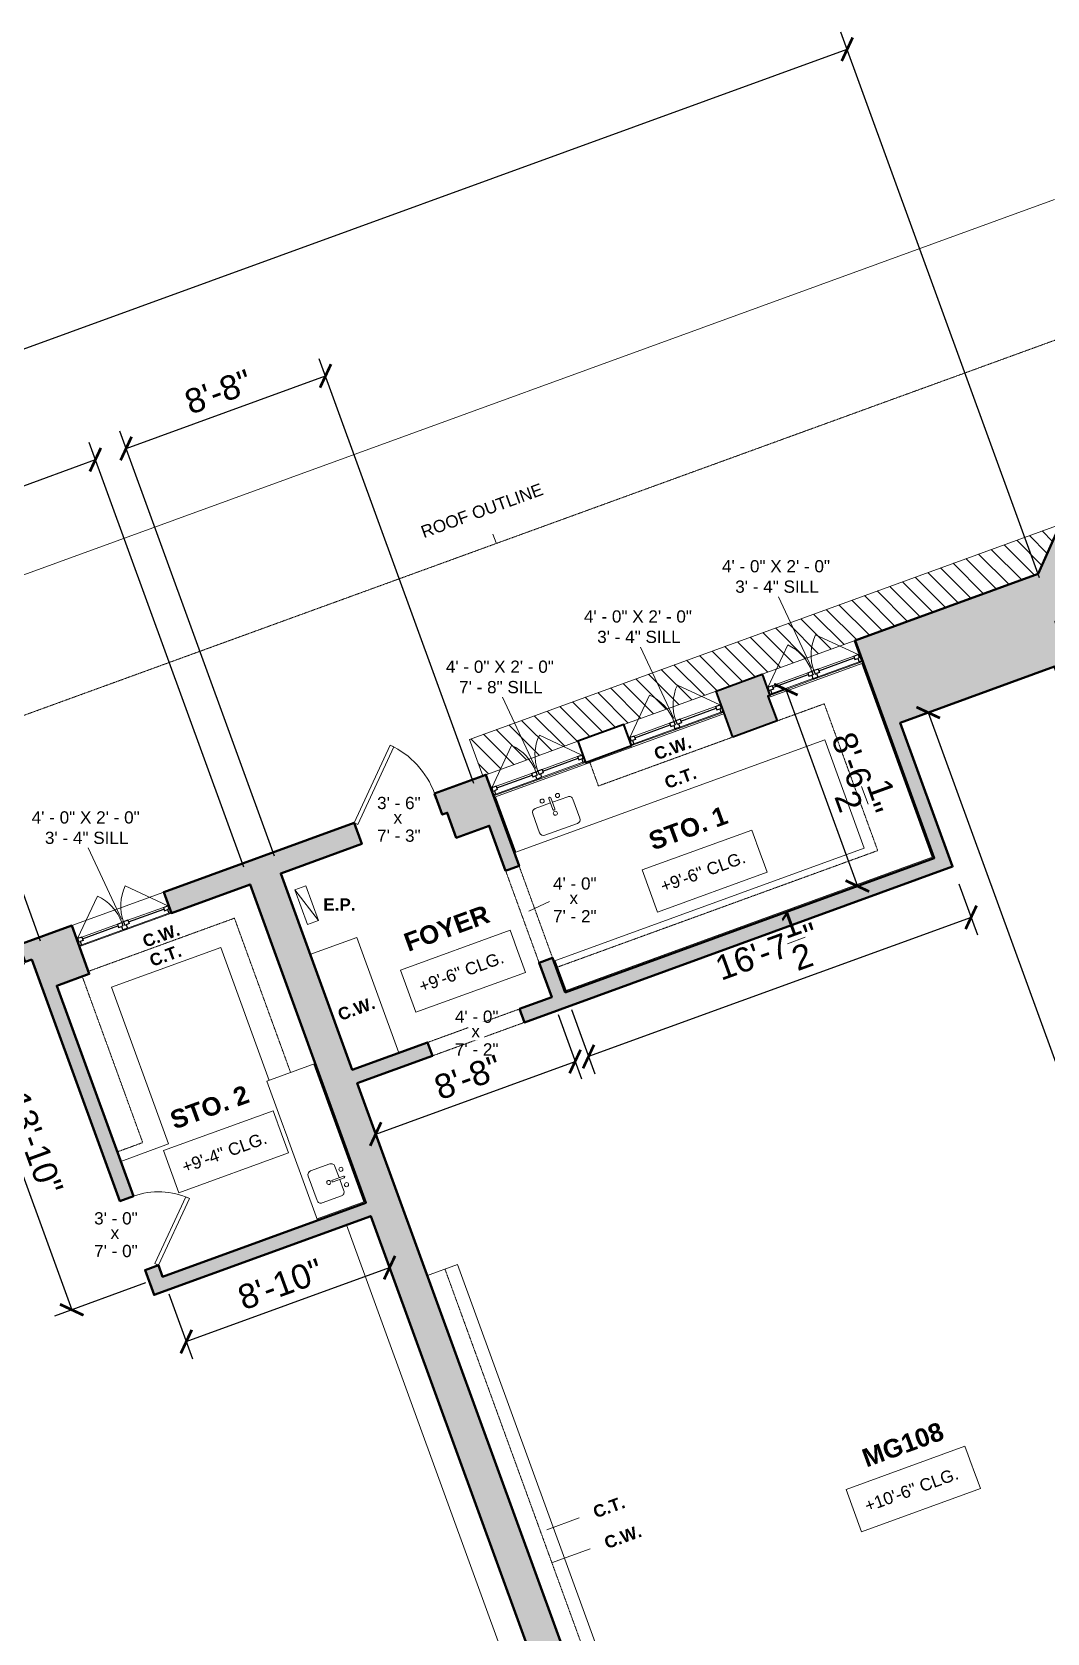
# Model space of a CAD drawing. Header units: inches. Extents: x -2078 to 106214, y -964 to 6385.
# Drawn here: x 13056 to 13554, y 4254 to 5039 of the extents above; entities that cross this region are included whole.
import ezdxf

# ---------------------------------------------------------------- set-up
doc = ezdxf.new("R2010")
doc.units = ezdxf.units.IN
doc.header["$MEASUREMENT"] = 0
doc.linetypes.add('HIDDEN2', pattern=[0.1875, 0.125, -0.0625])
for name, color, linetype, lineweight in [('A-ANNO', 2, 'Continuous', 5), ('A-ANNO-DIMS', 1, 'Continuous', 9), ('A-CASE', 4, 'Continuous', 9), ('A-DETAIL-3', 40, 'Continuous', 15), ('A-DETL-THIN', 151, 'Continuous', 9), ('A-DOOR', 1, 'Continuous', 18), ('A-FIXT', 150, 'Continuous', 9), ('A-GLAZ', 2, 'Continuous', 30), ('A-HIDDEN', 2, 'HIDDEN2', 18), ('A-WALL', 3, 'Continuous', 40), ('A-WINDOWS', 2, 'Continuous', 18)]:
    doc.layers.add(name, color=color, linetype=linetype, lineweight=lineweight)
doc.layers.add('A-HATCH', color=9, linetype='Continuous')
doc.styles.add('Arial_1', font='arial.ttf', dxfattribs={"height": 0.0625})
doc.styles.add('Arial_2', font='arial.ttf', dxfattribs={"height": 3})
doc.styles.add('Arial_B', font='arialbd.ttf', dxfattribs={"height": 4.5})
doc.styles.add('Arial_B_1', font='arialbd.ttf', dxfattribs={"height": 3})
doc.styles.add('Jay Cad', font='arial.ttf', dxfattribs={"height": 0.125})
doc.dimstyles.new('Jay Cad - DIMS', dxfattribs={"dimtxt": 0.125, "dimasz": 0.09375, "dimexe": 0.09375, "dimexo": 0.09375, "dimgap": 0.046875, "dimtad": 1, "dimdec": 1, "dimzin": 0, "dimdsep": 46, "dimlunit": 4, "dimtxsty": 'Jay Cad', "dimblk": 'ARCHTICK', "dimcen": 0.09, "dimclrd": 1, "dimclre": 1, "dimclrt": 256, "dimadec": 0, "dimazin": 0, "dimtfac": 1, "dimtdec": 1, "dimtofl": 0, "dimtmove": 1, "dimatfit": 3, "dimfxl": 1, "dimtolj": 1, "dimtzin": 0, "dimarcsym": 0})

# ---------------------------------------------------------------- blocks, each defined once
blk = doc.blocks.new('JC_OPENING DOOR - OPENING DOOR-1554747-Munger Science Center _ Ahmanson Lecture Hall-2nd Floor')
at = {"linetype": 'HIDDEN2'}
for p, q in [((23.68, 3.5), (-24.32, 3.5)), ((-24.32, -3.5), (23.68, -3.5))]:
    blk.add_line(p, q, dxfattribs=at)
for p, q in [((-24.32, 3.5), (-24.32, -3.5)), ((23.68, -3.5), (23.68, 3.5))]:
    blk.add_line(p, q)
blk = doc.blocks.new('JC_KITCHEN SINK - SINK-1531844-Munger Science Center _ Ahmanson Lecture Hall-2nd Floor')
at = {"layer": 'A-FIXT'}
for p, q in [((-9.87, 3.57), (-9.87, -6.39)), ((0.12, 5.57), (-7.87, 5.57)), ((0.12, 7.82), (0.12, 2.09)), ((1.12, 7.82), (1.12, 2.09)), ((9.1, 5.57), (1.12, 5.57)), ((11.1, -6.39), (11.1, 3.57)), ((-7.87, -8.39), (9.1, -8.39))]:
    blk.add_line(p, q, dxfattribs=at)
for centre, radius, start, end in [((-3.38, 7.82), 1, 360, 180), ((0.62, 7.82), 0.5, 360, 180), ((4.62, 7.82), 1, 360, 180), ((-7.87, 3.57), 2, 90, 180), ((-3.38, 7.82), 1, 180, 0), ((0.62, 0), 1, 360, 180), ((0.62, 0), 1, 180, 0), ((0.62, 2.09), 0.5, 180, 0), ((4.62, 7.82), 1, 180, 360), ((9.1, 3.57), 2, 360, 90), ((-7.87, -6.39), 2, 180, 270), ((9.1, -6.39), 2, 270, 0)]:
    blk.add_arc(centre, radius, start, end, dxfattribs=at)
blk = doc.blocks.new('JC_DOOR_SINGLE PANEL - SINGLE DOOR-1556259-Munger Science Center _ Ahmanson Lecture Hall-2nd Floor')
at = {"layer": 'A-DOOR', "lineweight": 20}
for p, q in [((-10.11, -33.78), (19.59, -4.09)), ((21, -5.5), (-8.7, -35.2)), ((19.59, -4.09), (21, -5.5)), ((-8.7, -35.2), (-10.11, -33.78))]:
    blk.add_line(p, q, dxfattribs=at)
at = {"layer": 'A-DOOR', "lineweight": 9}
blk.add_arc((21, -5.5), 42, 180, 225, dxfattribs=at)
blk = doc.blocks.new('JC_DOOR_SINGLE PANEL - SINGLE DOOR-1479750-Munger Science Center _ Ahmanson Lecture Hall-2nd Floor')
at = {"layer": 'A-DOOR', "lineweight": 20}
for p, q in [((-7.46, 28.96), (-8.87, 27.54)), ((-8.87, 27.54), (16.59, 2.09)), ((18, 3.5), (-7.46, 28.96)), ((16.59, 2.09), (18, 3.5))]:
    blk.add_line(p, q, dxfattribs=at)
at = {"layer": 'A-DOOR', "lineweight": 9}
blk.add_arc((18, 3.5), 36, 135, 180, dxfattribs=at)
blk = doc.blocks.new('JC_KITCHEN SINK - SINK-1561969-Munger Science Center _ Ahmanson Lecture Hall-2nd Floor')
at = {"layer": 'A-FIXT'}
for p, q in [((-7.74, 3.57), (-7.74, -6.39)), ((0.12, 5.57), (-5.74, 5.57)), ((0.12, 7.82), (0.12, 2.09)), ((1.12, 7.82), (1.12, 2.09)), ((6.98, 5.57), (1.12, 5.57)), ((8.98, -6.39), (8.98, 3.57)), ((-5.74, -8.39), (6.98, -8.39))]:
    blk.add_line(p, q, dxfattribs=at)
for centre, radius, start, end in [((-3.38, 7.82), 1, 360, 180), ((0.62, 7.82), 0.5, 360, 180), ((4.62, 7.82), 1, 360, 180), ((-5.74, 3.57), 2, 90, 180), ((-3.38, 7.82), 1, 180, 0), ((0.62, 0), 1, 360, 180), ((0.62, 0), 1, 180, 0), ((0.62, 2.09), 0.5, 180, 0), ((4.62, 7.82), 1, 180, 360), ((6.98, 3.57), 2, 360, 90), ((-5.74, -6.39), 2, 180, 270), ((6.98, -6.39), 2, 270, 0)]:
    blk.add_arc(centre, radius, start, end, dxfattribs=at)
blk = doc.blocks.new('JC_DOOR_SINGLE PANEL - SINGLE DOOR-1460585-Munger Science Center _ Ahmanson Lecture Hall-2nd Floor')
at = {"layer": 'A-DOOR', "lineweight": 20}
for p, q in [((-10.11, -32.78), (19.59, -3.09)), ((21, -4.5), (-8.7, -34.2)), ((19.59, -3.09), (21, -4.5)), ((-8.7, -34.2), (-10.11, -32.78))]:
    blk.add_line(p, q, dxfattribs=at)
at = {"layer": 'A-DOOR', "lineweight": 9}
blk.add_arc((21, -4.5), 42, 180, 225, dxfattribs=at)
blk = doc.blocks.new('JC_CASEMENT_DOUBLE - CASEMENT - DOUBLE-1619503-Munger Science Center _ Ahmanson Lecture Hall-2nd Floor')
at = {"layer": 'A-GLAZ'}
for p, q in [((-24, 5.5), (-24, -5.5)), ((24, 5.5), (24, -5.5)), ((-21.25, -1.5), (-24, -1.5)), ((-24, -5), (-22.75, -5)), ((-23.5, -1.5), (-23.5, -3.25)), ((-23.5, -3.25), (-22.75, -3.25)), ((-21.25, -3.25), (-22.75, -3.25)), ((-22.75, -3.25), (-22.75, -5)), ((-21.25, -1.5), (-21.25, -3.25)), ((-2.75, -1.5), (0, -1.5)), ((-2.75, -1.5), (-2.75, -3.25)), ((-2.75, -3.25), (-1.25, -3.25)), ((-1.25, -3.25), (-1.25, -5)), ((-0.5, -3.25), (-1.25, -3.25)), ((-1.25, -5), (0, -5)), ((-0.5, -1.5), (-0.5, -3.25)), ((2.75, -1.5), (0, -1.5)), ((0, -5), (1.25, -5)), ((0.5, -1.5), (0.5, -3.25)), ((0.5, -3.25), (1.25, -3.25)), ((2.75, -3.25), (1.25, -3.25)), ((1.25, -3.25), (1.25, -5)), ((2.75, -1.5), (2.75, -3.25)), ((21.25, -1.5), (24, -1.5)), ((21.25, -1.5), (21.25, -3.25)), ((21.25, -3.25), (22.75, -3.25)), ((22.75, -3.25), (22.75, -5)), ((23.5, -3.25), (22.75, -3.25)), ((22.75, -5), (24, -5)), ((23.5, -1.5), (23.5, -3.25))]:
    blk.add_line(p, q, dxfattribs=at)
at = {"layer": 'A-GLAZ', "lineweight": 9}
for p, q in [((-1.25, -5), (-22.75, -5)), ((-21.25, -1.5), (-2.75, -1.5)), ((22.75, -5), (1.25, -5)), ((2.75, -1.5), (21.25, -1.5))]:
    blk.add_line(p, q, dxfattribs=at)
at = {"layer": 'A-GLAZ', "lineweight": 30}
for p, q in [((-21.25, -2.38), (-2.75, -2.38)), ((2.75, -2.38), (21.25, -2.38))]:
    blk.add_line(p, q, dxfattribs=at)
at = {"layer": 'A-WINDOWS', "lineweight": 9}
for p, q in [((-23.5, -1.5), (-7.24, 14.76)), ((23.5, -1.5), (7.24, 14.76))]:
    blk.add_line(p, q, dxfattribs=at)
at = {"layer": 'A-WINDOWS'}
for p, q in [((0, 5.5), (-24, 5.5)), ((24, 5.5), (0, 5.5)), ((-24, -5.5), (0, -5.5)), ((0, -5.5), (24, -5.5))]:
    blk.add_line(p, q, dxfattribs=at)
at = {"layer": 'A-WINDOWS', "lineweight": 9}
for centre, start, end in [((-23.5, -1.5), 360, 45), ((23.5, -1.5), 135, 180)]:
    blk.add_arc(centre, 23, start, end, dxfattribs=at)
blk = doc.blocks.new('JC- existing door Tag_quad - JC- existing door Tag_quad-839775-Munger Science Center _ Ahmanson Lecture Hall-2nd Floor')
at = {"layer": 'A-ANNO', "insert": (-0.0234, 0.0378), "char_height": 0.0625, "width": 0.0505, "attachment_point": 1, "style": 'Arial_1', "bg_fill": 3, "box_fill_scale": 1.25, "bg_fill_color": 256, "bg_fill_true_color": 13158600, "bg_fill_transparency": 0}
blk.add_mtext('x', dxfattribs=at)
blk = doc.blocks.new('_ArchTick')
at = {"color": 0, "linetype": 'ByBlock', "const_width": 0.15}
blk.add_lwpolyline([(-0.5, -0.5), (0.5, 0.5)], dxfattribs=at)
blk = doc.blocks.new('*D3391')
at = {"layer": 'A-ANNO-DIMS', "color": 1, "lineweight": -2, "transparency": 16777216}
for p, q in [((12560.28, 4413.38), (12454.81, 4374.99)), ((12709.52, 3701.49), (12463.26, 4378.07)), ((13392.59, 3950.11), (12701.06, 3698.41))]:
    blk.add_line(p, q, dxfattribs=at)
at = {"layer": 'Defpoints', "color": 0, "transparency": 16777216}
for p in [(12568.74, 4416.46), (12463.26, 4378.07), (13401.05, 3953.19)]:
    blk.add_point(p, dxfattribs=at)
at = {"layer": 'A-ANNO-DIMS', "color": 1, "lineweight": -2, "transparency": 16777216, "xscale": 9, "yscale": 9, "zscale": 9}
for p, rotation in [((12463.26, 4378.07), 110.0000000004285), ((12709.52, 3701.49), 290.0000000004284)]:
    blk.add_blockref('_ArchTick', p, dxfattribs=dict(at, rotation=rotation))
at = {"layer": 'A-ANNO-DIMS', "color": 2, "transparency": 16777216, "insert": (12596.38, 4043.42), "char_height": 12, "width": 0.9747, "attachment_point": 5, "rotation": 290, "style": 'Jay Cad'}
blk.add_mtext("\\A1;60'", dxfattribs=at)
blk = doc.blocks.new('*D3395')
at = {"layer": 'A-ANNO-DIMS', "color": 1, "lineweight": -2, "transparency": 16777216}
for p, q in [((13272.94, 4670.64), (13197.15, 4878.89)), ((13102.5, 4834.86), (13200.22, 4870.43)), ((13175.21, 4635.07), (13099.42, 4843.32))]:
    blk.add_line(p, q, dxfattribs=at)
at = {"layer": 'Defpoints', "color": 0, "transparency": 16777216}
for p in [(13200.22, 4870.43), (13276.02, 4662.18), (13178.29, 4626.61)]:
    blk.add_point(p, dxfattribs=at)
at = {"layer": 'A-ANNO-DIMS', "color": 1, "lineweight": -2, "transparency": 16777216, "xscale": 9, "yscale": 9, "zscale": 9}
for p, rotation in [((13200.22, 4870.43), 20.00000000002227), ((13102.5, 4834.86), 200.0000000000223)]:
    blk.add_blockref('_ArchTick', p, dxfattribs=dict(at, rotation=rotation))
at = {"layer": 'A-ANNO-DIMS', "color": 2, "transparency": 16777216, "insert": (13147.72, 4862.64), "char_height": 12, "width": 0.8017, "attachment_point": 5, "rotation": 20, "style": 'Jay Cad'}
blk.add_mtext('\\A1;8\'-8"', dxfattribs=at)
blk = doc.blocks.new('*D3396')
at = {"layer": 'A-ANNO-DIMS', "color": 1, "lineweight": -2, "transparency": 16777216}
for p, q in [((13160.18, 4629.6), (13084.38, 4837.85)), ((12987.85, 4793.14), (13087.46, 4829.39)), ((13060.57, 4593.34), (12984.77, 4801.59))]:
    blk.add_line(p, q, dxfattribs=at)
at = {"layer": 'Defpoints', "color": 0, "transparency": 16777216}
for p in [(13087.46, 4829.39), (13163.26, 4621.14), (13063.65, 4584.89)]:
    blk.add_point(p, dxfattribs=at)
at = {"layer": 'A-ANNO-DIMS', "color": 1, "lineweight": -2, "transparency": 16777216, "xscale": 9, "yscale": 9, "zscale": 9}
for p, rotation in [((13087.46, 4829.39), 20.00000000002227), ((12987.85, 4793.14), 200.0000000000223)]:
    blk.add_blockref('_ArchTick', p, dxfattribs=dict(at, rotation=rotation))
at = {"layer": 'A-ANNO-DIMS', "color": 2, "transparency": 16777216, "insert": (13034.02, 4821.25), "char_height": 12, "width": 0.9747, "attachment_point": 5, "rotation": 20, "style": 'Jay Cad'}
blk.add_mtext('\\A1;8\'-10"', dxfattribs=at)
blk = doc.blocks.new('*D3398')
at = {"layer": 'A-ANNO-DIMS', "color": 1, "lineweight": -2, "transparency": 16777216}
for p, q in [((13550.15, 4771.54), (13452.8, 5039.01)), ((12475.15, 4673.6), (13455.88, 5030.56)), ((12578.48, 4389.68), (12472.07, 4682.06))]:
    blk.add_line(p, q, dxfattribs=at)
at = {"layer": 'Defpoints', "color": 0, "transparency": 16777216}
for p in [(13455.88, 5030.56), (13553.23, 4763.08), (12581.56, 4381.22)]:
    blk.add_point(p, dxfattribs=at)
at = {"layer": 'A-ANNO-DIMS', "color": 1, "lineweight": -2, "transparency": 16777216, "xscale": 9, "yscale": 9, "zscale": 9}
for p, rotation in [((13455.88, 5030.56), 20.00000000002227), ((12475.15, 4673.6), 200.0000000000223)]:
    blk.add_blockref('_ArchTick', p, dxfattribs=dict(at, rotation=rotation))
at = {"layer": 'A-ANNO-DIMS', "color": 2, "transparency": 16777216, "insert": (12959.13, 4869.6), "char_height": 12, "width": 2.0166, "attachment_point": 5, "rotation": 20, "style": 'Jay Cad'}
blk.add_mtext('\\A1;86\'-11{\\H1x;\\S1/2;}"', dxfattribs=at)
blk = doc.blocks.new('*D3417')
at = {"layer": 'A-ANNO-DIMS', "color": 1, "lineweight": -2, "transparency": 16777216}
for p, q in [((13495.08, 4705.24), (13487.1, 4702.34)), ((13495.56, 4705.42), (13719.08, 4091.29)), ((13718.6, 4091.12), (13710.63, 4088.21))]:
    blk.add_line(p, q, dxfattribs=at)
at = {"layer": 'Defpoints', "color": 0, "transparency": 16777216}
for p in [(13503.53, 4708.32), (13719.08, 4091.29), (13727.06, 4094.19)]:
    blk.add_point(p, dxfattribs=at)
at = {"layer": 'A-ANNO-DIMS', "color": 1, "lineweight": -2, "transparency": 16777216, "xscale": 9, "yscale": 9, "zscale": 9}
for p, rotation in [((13495.56, 4705.42), 110.0000000004285), ((13719.08, 4091.29), 290.0000000004284)]:
    blk.add_blockref('_ArchTick', p, dxfattribs=dict(at, rotation=rotation))
at = {"layer": 'A-ANNO-DIMS', "color": 2, "transparency": 16777216, "insert": (13624.85, 4404.73), "char_height": 12, "width": 1.6705, "attachment_point": 5, "rotation": 290, "style": 'Jay Cad'}
blk.add_mtext('\\A1;54\'-5{\\H1x;\\S1/2;}"', dxfattribs=at)
blk = doc.blocks.new('*D3418')
at = {"layer": 'A-ANNO-DIMS', "color": 1, "lineweight": -2, "transparency": 16777216}
for p, q in [((13425.33, 4716.53), (13417.35, 4713.62)), ((13425.81, 4716.7), (13460.87, 4620.38)), ((13460.38, 4620.21), (13452.41, 4617.31))]:
    blk.add_line(p, q, dxfattribs=at)
at = {"layer": 'Defpoints', "color": 0, "transparency": 16777216}
for p in [(13433.78, 4719.61), (13468.84, 4623.29), (13460.87, 4620.38)]:
    blk.add_point(p, dxfattribs=at)
at = {"layer": 'A-ANNO-DIMS', "color": 1, "lineweight": -2, "transparency": 16777216, "xscale": 9, "yscale": 9, "zscale": 9}
for p, rotation in [((13425.81, 4716.7), 110.0000000004285), ((13460.87, 4620.38), 290.0000000004284)]:
    blk.add_blockref('_ArchTick', p, dxfattribs=dict(at, rotation=rotation))
at = {"layer": 'A-ANNO-DIMS', "color": 2, "transparency": 16777216, "insert": (13460.87, 4674.92), "char_height": 12, "width": 1.3244, "attachment_point": 5, "rotation": 290, "style": 'Jay Cad'}
blk.add_mtext('\\A1;8\'-6{\\H1x;\\S1/2;}"', dxfattribs=at)
blk = doc.blocks.new('*D3419')
at = {"layer": 'A-ANNO-DIMS', "color": 1, "lineweight": -2, "transparency": 16777216}
for p, q in [((13510.6, 4621.46), (13519.66, 4596.55)), ((13516.58, 4605.01), (13329.11, 4536.78)), ((13320.73, 4559.8), (13332.19, 4528.32))]:
    blk.add_line(p, q, dxfattribs=at)
at = {"layer": 'Defpoints', "color": 0, "transparency": 16777216}
for p in [(13507.52, 4629.91), (13317.66, 4568.26), (13329.11, 4536.78)]:
    blk.add_point(p, dxfattribs=at)
at = {"layer": 'A-ANNO-DIMS', "color": 1, "lineweight": -2, "transparency": 16777216, "xscale": 9, "yscale": 9, "zscale": 9}
for p, rotation in [((13516.58, 4605.01), 20.00000000002223), ((13329.11, 4536.78), 200.0000000000223)]:
    blk.add_blockref('_ArchTick', p, dxfattribs=dict(at, rotation=rotation))
at = {"layer": 'A-ANNO-DIMS', "color": 2, "transparency": 16777216, "insert": (13416.47, 4588.42), "char_height": 12, "width": 1.4974, "attachment_point": 5, "rotation": 20, "style": 'Jay Cad'}
blk.add_mtext('\\A1;16\'-7{\\H1x;\\S1/2;}"', dxfattribs=at)
blk = doc.blocks.new('*D3420')
at = {"layer": 'A-ANNO-DIMS', "color": 1, "lineweight": -2, "transparency": 16777216}
for p, q in [((13314.16, 4557.41), (13325.61, 4525.92)), ((13224.81, 4498.81), (13322.54, 4534.38)), ((13224.98, 4498.33), (13227.89, 4490.35))]:
    blk.add_line(p, q, dxfattribs=at)
at = {"layer": 'Defpoints', "color": 0, "transparency": 16777216}
for p in [(13311.08, 4565.87), (13322.54, 4534.38), (13221.91, 4506.79)]:
    blk.add_point(p, dxfattribs=at)
at = {"layer": 'A-ANNO-DIMS', "color": 1, "lineweight": -2, "transparency": 16777216, "xscale": 9, "yscale": 9, "zscale": 9}
for p, rotation in [((13322.54, 4534.38), 20.00000000002227), ((13224.81, 4498.81), 200.0000000000223)]:
    blk.add_blockref('_ArchTick', p, dxfattribs=dict(at, rotation=rotation))
at = {"layer": 'A-ANNO-DIMS', "color": 2, "transparency": 16777216, "insert": (13270.04, 4526.58), "char_height": 12, "width": 0.8017, "attachment_point": 5, "rotation": 20, "style": 'Jay Cad'}
blk.add_mtext('\\A1;8\'-8"', dxfattribs=at)
blk = doc.blocks.new('*D3421')
at = {"layer": 'A-ANNO-DIMS', "color": 1, "lineweight": -2, "transparency": 16777216}
for p, q in [((13132.01, 4397.08), (13231.62, 4433.33)), ((13231.79, 4432.85), (13234.69, 4424.87)), ((13123.5, 4420.44), (13135.09, 4388.62))]:
    blk.add_line(p, q, dxfattribs=at)
at = {"layer": 'Defpoints', "color": 0, "transparency": 16777216}
for p in [(13228.71, 4441.3), (13120.43, 4428.9), (13231.62, 4433.33)]:
    blk.add_point(p, dxfattribs=at)
at = {"layer": 'A-ANNO-DIMS', "color": 1, "lineweight": -2, "transparency": 16777216, "xscale": 9, "yscale": 9, "zscale": 9}
for p, rotation in [((13231.62, 4433.33), 20.00000000002227), ((13132.01, 4397.08), 200.0000000000223)]:
    blk.add_blockref('_ArchTick', p, dxfattribs=dict(at, rotation=rotation))
at = {"layer": 'A-ANNO-DIMS', "color": 2, "transparency": 16777216, "insert": (13178.18, 4425.19), "char_height": 12, "width": 0.9747, "attachment_point": 5, "rotation": 20, "style": 'Jay Cad'}
blk.add_mtext('\\A1;8\'-10"', dxfattribs=at)
blk = doc.blocks.new('*D3422')
at = {"layer": 'A-ANNO-DIMS', "color": 1, "lineweight": -2, "transparency": 16777216}
for p, q in [((13020.28, 4569.1), (13010.64, 4565.59)), ((13019.1, 4568.67), (13075.87, 4412.68)), ((13111.97, 4425.82), (13067.41, 4409.6))]:
    blk.add_line(p, q, dxfattribs=at)
at = {"layer": 'Defpoints', "color": 0, "transparency": 16777216}
for p in [(13028.74, 4572.18), (13120.43, 4428.9), (13075.87, 4412.68)]:
    blk.add_point(p, dxfattribs=at)
at = {"layer": 'A-ANNO-DIMS', "color": 1, "lineweight": -2, "transparency": 16777216, "xscale": 9, "yscale": 9, "zscale": 9}
for p, rotation in [((13019.1, 4568.67), 110.0000000004285), ((13075.87, 4412.68), 290.0000000004284)]:
    blk.add_blockref('_ArchTick', p, dxfattribs=dict(at, rotation=rotation))
at = {"layer": 'A-ANNO-DIMS', "color": 2, "transparency": 16777216, "insert": (13057.47, 4494.31), "char_height": 12, "width": 1.1478, "attachment_point": 5, "rotation": 290, "style": 'Jay Cad'}
blk.add_mtext('\\A1;13\'-10"', dxfattribs=at)

msp = doc.modelspace()

# ---------------------------------------------------------------- linework, layer by layer
at = {"layer": 'A-ANNO', "color": 250}
msp.add_line((13283.796, 4788.554), (13282.22, 4792.884), dxfattribs=at)
at = {"layer": 'A-ANNO'}
for p, q in [((13438.585, 4727.206), (13422.264, 4762.163)), ((13370.927, 4702.58), (13354.606, 4737.537)), ((13303.27, 4677.955), (13286.948, 4712.912)), ((13100.296, 4604.078), (13083.974, 4639.036)), ((13308.659, 4304.872), (13324.473, 4310.628)), ((13310.994, 4288.624), (13329.968, 4295.53))]:
    msp.add_line(p, q, dxfattribs=at)
at = {"layer": 'A-CASE', "linetype": 'HIDDEN2'}
for p, q in [((13421.505, 4701.301), (13444.641, 4709.722)), ((13444.641, 4709.722), (13470.831, 4637.765)), ((13399.892, 4693.435), (13333.974, 4669.443)), ((13329.527, 4681.659), (13333.974, 4669.443)), ((13084.499, 4578.744), (13155.589, 4604.619)), ((13155.589, 4604.619), (13183.139, 4528.925)), ((13081.007, 4576.084), (13110.653, 4494.63)), ((13098.156, 4490.082), (13110.653, 4494.63)), ((13258.772, 4432.625), (13325.134, 4250.295))]:
    msp.add_line(p, q, dxfattribs=at)
at = {"layer": 'A-CASE'}
for p, q in [((13444.901, 4692.064), (13464.249, 4638.904)), ((13192.486, 4586.789), (13215.597, 4595.201)), ((13215.597, 4595.201), (13236.194, 4538.61)), ((13095.37, 4570.83), (13148.855, 4590.297)), ((13148.855, 4590.297), (13172.59, 4525.086)), ((13171.528, 4524.699), (13195.221, 4533.322)), ((13249.775, 4429.388), (13264.943, 4434.845)), ((13264.943, 4434.845), (13337.878, 4234.457))]:
    msp.add_line(p, q, dxfattribs=at)
at = {"layer": 'A-DETAIL-3', "lineweight": 9}
for p, q in [((12927.637, 4727.592), (13557.512, 4956.848)), ((13463.041, 4729.455), (13417.315, 4712.813)), ((13497.585, 4634.546), (13463.041, 4729.455)), ((13395.702, 4704.946), (13283.559, 4664.13)), ((13283.559, 4664.13), (13293.455, 4636.942)), ((13185.205, 4618.488), (13190.638, 4620.465)), ((13191.361, 4601.573), (13185.205, 4618.488)), ((13196.795, 4603.551), (13185.205, 4618.488)), ((13190.638, 4620.465), (13196.795, 4603.551)), ((13196.795, 4603.551), (13191.361, 4601.573)), ((13312.803, 4583.782), (13318.103, 4569.221)), ((13219.071, 4465.601), (13194.516, 4533.066)), ((13196.084, 4457.234), (13219.071, 4465.601)), ((13210.529, 4454.244), (13294.897, 4222.445))]:
    msp.add_line(p, q, dxfattribs=at)
at = {"layer": 'A-DETL-THIN'}
for p, q in [((13560.167, 4797.641), (13270.733, 4692.295)), ((13270.733, 4692.295), (13277.267, 4674.343))]:
    msp.add_line(p, q, dxfattribs=at)
at = {"layer": 'A-WALL'}
for points in [[(13399.892, 4693.435), (13395.445, 4705.651), (13395.361, 4705.62), (13391.599, 4715.957), (13414.152, 4724.165), (13417.914, 4713.829), (13417.058, 4713.517), (13421.505, 4701.301)], [(13323.941, 4691.331), (13327.703, 4680.995), (13350.256, 4689.203), (13346.494, 4699.54)]]:
    msp.add_lwpolyline(points, close=True, dxfattribs=at)
at = {"layer": 'A-WALL', "lineweight": 50}
msp.add_lwpolyline([(13056.388, 4584.372), (13099.482, 4465.971), (13106.06, 4468.365), (13068.509, 4571.535), (13084.484, 4577.35), (13075.862, 4601.038), (13050.021, 4591.633), (13053.099, 4583.175)], close=True, dxfattribs=at)

# ---------------------------------------------------------------- block references
at = {"layer": 'A-DOOR', "rotation": 19.99999999999998}
msp.add_blockref('JC_DOOR_SINGLE PANEL - SINGLE DOOR-1460585-Munger Science Center _ Ahmanson Lecture Hall-2nd Floor', (13031.826, 4580.221), dxfattribs=at)
at = {"layer": 'A-FIXT'}
for name, p, rotation in [('JC_KITCHEN SINK - SINK-1531844-Munger Science Center _ Ahmanson Lecture Hall-2nd Floor', (13312.254, 4655.841), 19.99999999999998), ('JC_KITCHEN SINK - SINK-1561969-Munger Science Center _ Ahmanson Lecture Hall-2nd Floor', (13201.595, 4475.679), 289.9999999999997)]:
    msp.add_blockref(name, p, dxfattribs=dict(at, rotation=rotation))
at = {"layer": 'A-WINDOWS', "rotation": 19.99999999999998}
for p in [(13438.585, 4727.206), (13370.927, 4702.58), (13303.27, 4677.955), (13100.296, 4604.078)]:
    msp.add_blockref('JC_CASEMENT_DOUBLE - CASEMENT - DOUBLE-1619503-Munger Science Center _ Ahmanson Lecture Hall-2nd Floor', p, dxfattribs=at)

# ---------------------------------------------------------------- texts
at = {"layer": 'A-ANNO', "attachment_point": 1, "rotation": 20}
for s, insert, char_height, width, style in [('ROOF OUTLINE', (13246.308, 4796.516), 6, 78.477, 'Arial_2'), ('C.W.', (13360.535, 4687.648), 6, 23.634, 'Arial_B'), ('C.T.', (13365.665, 4673.552), 6, 19.998, 'Arial_B'), ('STO. 1', (13357.644, 4646.216), 9, 49.086, 'Arial_B_1'), ('FOYER', (13237.716, 4596.565), 9, 53.025, 'Arial_B_1'), ('C.W.', (13109.885, 4595.784), 6, 23.634, 'Arial_B'), ('C.T.', (13113.305, 4586.387), 6, 19.998, 'Arial_B'), ('C.W.', (13205.553, 4559.871), 6, 23.634, 'Arial_B'), ('STO. 2', (13123.137, 4509.437), 9, 49.086, 'Arial_B_1'), ('MG108', (13462.252, 4343.803), 9, 113.019, 'Arial_B_1'), ('C.T.', (13330.664, 4316.074), 6, 19.998, 'Arial_B'), ('C.W.', (13336.159, 4300.976), 6, 23.634, 'Arial_B')]:
    msp.add_mtext(s, dxfattribs=dict(at, insert=insert, char_height=char_height, width=width, style=style))
at = {"layer": 'A-ANNO', "char_height": 6, "attachment_point": 1}
for s, insert, width, style in [('4\' - 0" X 2\' - 0"', (13394.522, 4780.156), 66.963, 'Arial_2'), ('3\' - 4" SILL', (13401.022, 4770.156), 51.207, 'Arial_2'), ('4\' - 0" X 2\' - 0"', (13326.864, 4755.531), 66.963, 'Arial_2'), ('3\' - 4" SILL', (13333.364, 4745.531), 51.207, 'Arial_2'), ('4\' - 0" X 2\' - 0"', (13259.206, 4730.906), 66.963, 'Arial_2'), ('7\' - 8" SILL', (13265.706, 4720.906), 51.207, 'Arial_2'), ('4\' - 0" X 2\' - 0"', (13056.233, 4657.029), 66.963, 'Arial_2'), ('3\' - 4" SILL', (13062.733, 4647.029), 51.207, 'Arial_2'), ('E.P.', (13199.117, 4614.314), 19.998, 'Arial_B')]:
    msp.add_mtext(s, dxfattribs=dict(at, insert=insert, width=width, style=style))
at = {"layer": 'A-ANNO', "char_height": 6, "width": 26.967, "attachment_point": 1, "style": 'Arial_2', "bg_fill": 3, "box_fill_scale": 1.25, "bg_fill_color": 256, "bg_fill_true_color": 13158600, "bg_fill_transparency": 0}
for s, insert in [('3\' - 6"', (13225.506, 4664.109)), ('7\' - 3"', (13225.506, 4648.087)), ('4\' - 0"', (13311.725, 4624.623)), ('7\' - 2"', (13311.725, 4608.601)), ('4\' - 0"', (13263.641, 4559.333)), ('7\' - 2"', (13263.641, 4543.311)), ('3\' - 0"', (13086.844, 4460.508)), ('7\' - 0"', (13086.844, 4444.486))]:
    msp.add_mtext(s, dxfattribs=dict(at, insert=insert))

# ---------------------------------------------------------------- dimensions: what is measured, and where the dimension line sits
at = {"layer": 'A-ANNO-DIMS'}
for base, p1, p2, angle, picture, middle in [((13087.46, 4829.392), (13063.65, 4584.887), (13163.257, 4621.141), 20, '*D3396', (13034.022, 4821.251)), ((13231.615, 4433.329), (13120.425, 4428.898), (13228.713, 4441.303), 20, '*D3421', (13178.177, 4425.188)), ((12463.265, 4378.071), (13401.051, 3953.189), (12568.736, 4416.459), 290, '*D3391', (12596.378, 4043.416))]:
    dim = msp.add_linear_dim(base=base, p1=p1, p2=p2, angle=angle, dimstyle='Jay Cad - DIMS', override={"dimclrt": 2}, dxfattribs=at)
    dim.commit()
    dim.dimension.update_dxf_attribs({"geometry": picture, "text_midpoint": middle})

# ---------------------------------------------------------------- next in the draw order: linework, layer by layer
at = {"layer": 'A-ANNO'}
msp.add_line((13299.831, 4608.085), (13310.03, 4612.859), dxfattribs=at)
at = {"layer": 'A-WALL', "lineweight": 50}
msp.add_lwpolyline([(13288.504, 4627.885), (13295.082, 4630.279), (13278.836, 4674.914), (13253.668, 4665.754), (13257.43, 4655.417), (13259.858, 4656.301), (13264.304, 4644.085), (13280.466, 4649.968)], close=True, dxfattribs=at)

# ---------------------------------------------------------------- next in the draw order: block references
at = {"layer": 'A-DETAIL-3', "rotation": 200}
msp.add_blockref('JC_OPENING DOOR - OPENING DOOR-1554747-Munger Science Center _ Ahmanson Lecture Hall-2nd Floor', (13273.648, 4548.517), dxfattribs=at)
at = {"layer": 'A-DOOR', "rotation": 200}
msp.add_blockref('JC_DOOR_SINGLE PANEL - SINGLE DOOR-1556259-Munger Science Center _ Ahmanson Lecture Hall-2nd Floor', (13235.815, 4653.403), dxfattribs=at)

# ---------------------------------------------------------------- next in the draw order: texts
at = {"layer": 'A-ANNO', "char_height": 6, "attachment_point": 1, "rotation": 20, "style": 'Arial_2', "bg_fill": 3, "box_fill_scale": 1.25, "bg_fill_color": 256, "bg_fill_true_color": 13158600, "bg_fill_transparency": 0}
for s, insert, width in [('+9\'-6" CLG.', (13363.728, 4622.802), 54.54), ('+9\'-6" CLG.', (13245.327, 4573.707), 54.54), ('+9\'-4" CLG.', (13129.184, 4485.23), 54.54), ('+10\'-6" CLG.', (13463.719, 4319.095), 60.297)]:
    msp.add_mtext(s, dxfattribs=dict(at, insert=insert, width=width))

# ---------------------------------------------------------------- next in the draw order: linework, layer by layer
at = {"layer": 'A-ANNO', "flags": 128}
for points in [[(13355.354, 4628.267), (13409.143, 4647.845), (13416.673, 4627.157), (13362.884, 4607.579)], [(13236.953, 4579.173), (13290.742, 4598.75), (13298.271, 4578.062), (13244.483, 4558.485)], [(13120.809, 4490.695), (13174.598, 4510.273), (13182.128, 4489.584), (13128.339, 4470.007)], [(13455.345, 4324.56), (13513.609, 4345.766), (13521.139, 4325.078), (13462.875, 4303.872)]]:
    msp.add_lwpolyline(points, close=True, dxfattribs=at)
at = {"layer": 'A-CASE'}
for p, q in [((13293.023, 4636.786), (13444.901, 4692.064)), ((13312.099, 4583.525), (13464.249, 4638.904)), ((13095.37, 4570.83), (13123.338, 4493.99)), ((13171.528, 4524.699), (13196.34, 4456.529)), ((13099.846, 4485.44), (13123.338, 4493.99))]:
    msp.add_line(p, q, dxfattribs=at)
at = {"layer": 'A-CASE', "linetype": 'HIDDEN2'}
msp.add_line((13313.235, 4580.405), (13470.831, 4637.765), dxfattribs=at)
at = {"layer": 'A-DETAIL-3', "lineweight": 9}
msp.add_line((13318.103, 4569.221), (13497.585, 4634.546), dxfattribs=at)

# ---------------------------------------------------------------- next in the draw order: block references
at = {"layer": 'A-ANNO', "xscale": 96, "yscale": 96, "zscale": 96}
for p in [(13235.815, 4653.403), (13273.951, 4548.628)]:
    msp.add_blockref('JC- existing door Tag_quad - JC- existing door Tag_quad-839775-Munger Science Center _ Ahmanson Lecture Hall-2nd Floor', p, dxfattribs=at)
at = {"layer": 'A-DOOR'}
for name, p, rotation in [('JC_OPENING DOOR - OPENING DOOR-1554747-Munger Science Center _ Ahmanson Lecture Hall-2nd Floor', (13299.891, 4606.832), 109.9999999999997), ('JC_DOOR_SINGLE PANEL - SINGLE DOOR-1479750-Munger Science Center _ Ahmanson Lecture Hall-2nd Floor', (13108.928, 4450.254), 289.9999999999997)]:
    msp.add_blockref(name, p, dxfattribs=dict(at, rotation=rotation))

# ---------------------------------------------------------------- next in the draw order: dimensions: what is measured, and where the dimension line sits
at = {"layer": 'A-ANNO-DIMS'}
for base, p1, p2, picture, middle in [((13460.868, 4620.385), (13433.785, 4719.605), (13468.842, 4623.287), '*D3418', (13460.866, 4674.923)), ((13719.083, 4091.291), (13503.534, 4708.318), (13727.057, 4094.193), '*D3417', (13624.848, 4404.733))]:
    dim = msp.add_linear_dim(base=base, p1=p1, p2=p2, angle=290, dimstyle='Jay Cad - DIMS', override={"dimclrt": 2}, dxfattribs=at)
    dim.commit()
    dim.dimension.update_dxf_attribs({"geometry": picture, "text_midpoint": middle})

# ---------------------------------------------------------------- next in the draw order: hatches: boundary and pattern name
at = {"layer": 'A-HATCH'}
h = msp.add_hatch(dxfattribs=at)
h.set_pattern_fill('FP_2', color=256, scale=96, style=0, pattern_type=2)
h.set_pattern_definition([(135, (14602.7956, 4311.55), (-4.24264, -4.24264), [])])
h.paths.add_polyline_path([(13993.273, 4320.93), (14009.023, 4320.93), (14009.023, 4629.93), (13993.273, 4629.93), (13993.273, 4329.751)])
h.paths.add_polyline_path([(13277.267, 4674.343), (13549.467, 4773.416), (13560.167, 4797.641), (13270.733, 4692.295), (13276.551, 4676.31)])

# ---------------------------------------------------------------- next in the draw order: block references
at = {"layer": 'A-ANNO', "xscale": 96, "yscale": 96, "zscale": 96}
msp.add_blockref('JC- existing door Tag_quad - JC- existing door Tag_quad-839775-Munger Science Center _ Ahmanson Lecture Hall-2nd Floor', (13097.154, 4449.802), dxfattribs=at)

# ---------------------------------------------------------------- next in the draw order: dimensions: what is measured, and where the dimension line sits
at = {"layer": 'A-ANNO-DIMS'}
for base, p1, p2, picture, middle in [((13200.223, 4870.434), (13178.292, 4626.614), (13276.02, 4662.184), '*D3395', (13147.725, 4862.635)), ((13322.536, 4534.382), (13221.906, 4506.785), (13311.077, 4565.865), '*D3420', (13270.038, 4526.583))]:
    dim = msp.add_linear_dim(base=base, p1=p1, p2=p2, angle=20, dimstyle='Jay Cad - DIMS', override={"dimclrt": 2}, dxfattribs=at)
    dim.commit()
    dim.dimension.update_dxf_attribs({"geometry": picture, "text_midpoint": middle})

# ---------------------------------------------------------------- next in the draw order: block references
at = {"layer": 'A-ANNO', "xscale": 96, "yscale": 96, "zscale": 96}
msp.add_blockref('JC- existing door Tag_quad - JC- existing door Tag_quad-839775-Munger Science Center _ Ahmanson Lecture Hall-2nd Floor', (13322.034, 4613.917), dxfattribs=at)

# ---------------------------------------------------------------- next in the draw order: dimensions: what is measured, and where the dimension line sits
at = {"layer": 'A-ANNO-DIMS'}
dim = msp.add_linear_dim(base=(13075.872, 4412.682), p1=(13028.739, 4572.181), p2=(13120.425, 4428.898), angle=290, dimstyle='Jay Cad - DIMS', override={"dimclrt": 2}, dxfattribs=at)
dim.commit()
dim.dimension.update_dxf_attribs({"geometry": '*D3422', "text_midpoint": (13057.474, 4494.313)})

# ---------------------------------------------------------------- next in the draw order: hatches: boundary and pattern name
at = {"layer": 'A-HATCH'}
h = msp.add_hatch(color=256, dxfattribs=at)
h.dxf.hatch_style = 1
h.paths.add_polyline_path([(12612.076, 4407.758), (12604.21, 4429.371), (12568.736, 4416.459), (12582.417, 4378.872), (12589.934, 4381.608), (12589.079, 4383.957), (12602.235, 4388.745), (12597.276, 4402.371)])
h.paths.add_polyline_path([(12671.398, 4453.825), (12647.435, 4445.103), (12655.302, 4423.491), (12679.264, 4432.212)])
h.paths.add_polyline_path([(12738.586, 4478.279), (12714.623, 4469.558), (12722.49, 4447.945), (12746.452, 4456.666)])
h.paths.add_polyline_path([(12858.74, 4497.536), (12850.873, 4519.149), (12781.811, 4494.012), (12789.678, 4472.399)])
h.paths.add_polyline_path([(12948.95, 4530.37), (12941.084, 4551.983), (12873.426, 4527.357), (12881.293, 4505.744)])
h.paths.add_polyline_path([(13011.64, 4568.086), (13013.632, 4568.81), (13010.554, 4577.268), (12986.189, 4568.4), (12993.975, 4547.008), (13016.348, 4555.151)])
h.paths.add_polyline_path([(12618.225, 4344.815), (12605.069, 4340.026), (12604.299, 4342.141), (12596.782, 4339.404), (12606.273, 4313.328), (12626.946, 4320.852)])
h.paths.add_polyline_path([(12642.679, 4277.627), (12622.006, 4270.102), (12679.978, 4110.824), (12700.651, 4118.349)])
h.paths.add_polyline_path([(12716.384, 4075.123), (12695.711, 4067.598), (12704.604, 4043.166), (12725.277, 4050.691)])
h.paths.add_polyline_path([(12741.01, 4007.465), (12720.337, 3999.941), (12733.077, 3964.937), (12767.611, 3977.506), (12760.086, 3998.179), (12746.226, 3993.135)])
h.paths.add_polyline_path([(12827.744, 4022.805), (12803.312, 4013.912), (12810.836, 3993.239), (12835.268, 4002.132)])
h.paths.add_polyline_path([(12894.932, 4047.259), (12870.97, 4038.538), (12878.494, 4017.865), (12902.456, 4026.586)])
h.paths.add_polyline_path([(13106.532, 4100.863), (13099.007, 4121.537), (12938.158, 4062.992), (12945.682, 4042.319)])
h.paths.add_polyline_path([(13166.665, 4146.162), (13142.233, 4137.27), (13149.757, 4116.596), (13174.19, 4125.489)], flags=17)
h.paths.add_polyline_path([(13233.853, 4170.617), (13209.891, 4161.895), (13217.415, 4141.222), (13241.378, 4149.943)], flags=17)
h.paths.add_polyline_path([(13347.1, 4237.814), (13322.997, 4229.041), (13215.743, 4523.717), (13252.595, 4537.13), (13250.201, 4543.708), (13213.349, 4530.295), (13178.292, 4626.614), (13217.963, 4641.053), (13214.201, 4651.389), (13120.967, 4617.455), (13124.73, 4607.118), (13163.257, 4621.141), (13220.032, 4465.152), (13120.425, 4428.898), (13118.373, 4434.536), (13111.795, 4432.142), (13116.241, 4419.926), (13222.427, 4458.574), (13316.311, 4200.629), (13277.079, 4186.349), (13284.603, 4165.676), (13319.137, 4178.245), (13368.302, 4043.165), (13388.036, 4050.347), (13334.283, 4198.031), (13358.386, 4206.804)])
h.paths.add_polyline_path([(13075.862, 4601.038), (13050.021, 4591.633), (13053.099, 4583.175), (13056.388, 4584.372), (13099.482, 4465.971), (13106.06, 4468.365), (13068.509, 4571.535), (13084.484, 4577.35)])
h.paths.add_polyline_path([(13278.836, 4674.914), (13253.668, 4665.754), (13257.43, 4655.417), (13259.858, 4656.301), (13264.304, 4644.085), (13280.466, 4649.968), (13288.504, 4627.885), (13295.082, 4630.279)])
h.paths.add_polyline_path([(13507.518, 4629.914), (13481.853, 4700.427), (13557.499, 4727.96), (13562.287, 4714.804), (13569.804, 4717.54), (13557.949, 4750.114), (13584.36, 4759.727), (13579.131, 4774.093), (13584.481, 4788.791), (13560.167, 4797.641), (13549.467, 4773.416), (13459.727, 4740.753), (13498.546, 4634.098), (13317.655, 4568.259), (13311.499, 4585.174), (13304.921, 4582.78), (13311.077, 4565.865), (13295.306, 4560.125), (13297.7, 4553.547)])
h.paths.add_polyline_path([(13417.058, 4713.517), (13417.914, 4713.829), (13414.152, 4724.165), (13391.599, 4715.957), (13395.361, 4705.62), (13395.445, 4705.651), (13399.892, 4693.435), (13421.505, 4701.301)], flags=17)
h.paths.add_polyline_path([(13404.453, 4005.242), (13384.719, 3998.059), (13401.051, 3953.189), (13440.957, 3967.714), (13433.774, 3987.447), (13413.602, 3980.105)])
h.paths.add_polyline_path([(13500.962, 4011.902), (13478.879, 4003.864), (13486.062, 3984.131), (13508.145, 3992.168)])
h.paths.add_polyline_path([(13572.939, 4023.2), (13550.856, 4015.163), (13559.359, 3991.8, 0.0286446), (13582.87, 3995.913)])
h.paths.add_polyline_path([(13641.371, 4048.108), (13618.044, 4039.617), (13628.028, 4012.186, 0.0302447), (13649.875, 4024.745)])
h.paths.add_polyline_path([(13703.536, 4085.632), (13681.688, 4077.68), (13688.87, 4057.947), (13710.718, 4065.899)])
h.paths.add_polyline_path([(13779.39, 4141.708), (13759.657, 4134.525), (13768.806, 4109.389), (13748.641, 4102.049), (13755.824, 4082.316), (13795.722, 4096.838)])
h.paths.add_polyline_path([(13604.441, 4622.377), (13607.922, 4624), (13628.836, 4611.925), (13641.359, 4633.616), (13627.881, 4641.397), (13622.607, 4655.888), (13595.796, 4646.129), (13584.169, 4678.073), (13576.652, 4675.337), (13577.263, 4673.657), (13565.047, 4669.211), (13743.24, 4179.631), (13762.973, 4186.813)])

# ---------------------------------------------------------------- next in the draw order: linework, layer by layer
at = {"layer": 'A-HIDDEN', "lineweight": 20}
msp.add_lwpolyline([(13600.321, 4903.467), (12549.597, 4521.035), (12588.867, 4423.786)], dxfattribs=at)
at = {"layer": 'A-WALL', "lineweight": 50}
for points in [[(13317.655, 4568.259), (13311.499, 4585.174), (13304.921, 4582.78), (13311.077, 4565.865), (13295.306, 4560.125), (13297.7, 4553.547), (13507.518, 4629.914), (13481.853, 4700.427), (13557.499, 4727.96), (13562.287, 4714.804), (13569.804, 4717.54), (13557.949, 4750.114), (13584.36, 4759.727), (13579.131, 4774.093), (13584.481, 4788.791), (13560.167, 4797.641), (13549.467, 4773.416), (13459.727, 4740.753), (13498.546, 4634.098), (13317.655, 4568.259)], [(13214.201, 4651.389), (13120.967, 4617.455), (13124.73, 4607.118), (13163.257, 4621.141), (13220.032, 4465.152), (13120.425, 4428.898), (13118.373, 4434.536), (13111.795, 4432.142), (13116.241, 4419.926), (13222.427, 4458.574), (13316.311, 4200.629)], [(13322.997, 4229.041), (13215.743, 4523.717), (13252.595, 4537.13), (13250.201, 4543.708), (13213.349, 4530.295), (13178.292, 4626.614), (13217.963, 4641.053), (13214.201, 4651.389)]]:
    msp.add_lwpolyline(points, dxfattribs=at)

# ---------------------------------------------------------------- next in the draw order: dimensions: what is measured, and where the dimension line sits
at = {"layer": 'A-ANNO-DIMS'}
for base, p1, p2, picture, middle in [((13455.876, 5030.555), (12581.562, 4381.221), (13553.23, 4763.08), '*D3398', (12959.132, 4869.603)), ((13329.114, 4536.776), (13507.518, 4629.914), (13317.655, 4568.259), '*D3419', (13416.469, 4588.419))]:
    dim = msp.add_linear_dim(base=base, p1=p1, p2=p2, angle=20, dimstyle='Jay Cad - DIMS', override={"dimclrt": 2}, dxfattribs=at)
    dim.commit()
    dim.dimension.update_dxf_attribs({"geometry": picture, "text_midpoint": middle})

doc.saveas('drawing.dxf')
